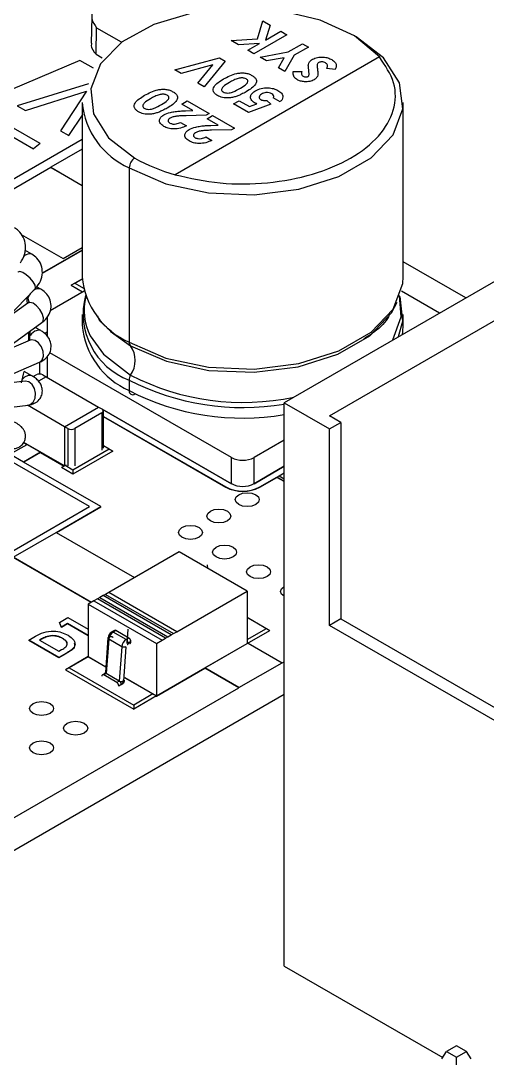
# Model space of a CAD drawing. Header units: millimetres. Extents: x 53 to 380, y 29 to 265.
# Drawn here: x 300.52 to 307.78, y 119.77 to 135.93 of the extents above; entities that cross this region are included whole.
import ezdxf

# ---------------------------------------------------------------- set-up
doc = ezdxf.new("R2010")
doc.units = ezdxf.units.MM

msp = doc.modelspace()

# ---------------------------------------------------------------- linework, layer by layer
at = {"color": 7, "linetype": 'Continuous', "lineweight": 25}
for p, q in [((325.3021, 141.9183), (304.619, 129.9782)), ((305.3261, 129.7741), (325.8324, 141.6122)), ((301.6231, 135.988), (301.6125, 135.5795)), ((301.6904, 135.4069), (301.6974, 135.819)), ((301.6974, 135.819), (302.0793, 135.5986)), ((304.2038, 135.6456), (304.2892, 135.9264)), ((304.2892, 135.9264), (304.4, 135.8624)), ((304.4, 135.8624), (304.3281, 135.6263)), ((303.7943, 135.6201), (304.2038, 135.6456)), ((303.9105, 135.5531), (303.7943, 135.6201)), ((304.6606, 135.712), (304.1479, 135.416)), ((304.3281, 135.6263), (304.5686, 135.7651)), ((304.5686, 135.7651), (304.6606, 135.712)), ((304.2363, 135.5733), (303.9105, 135.5531)), ((304.0559, 135.4692), (304.2363, 135.5733)), ((304.1479, 135.416), (304.0559, 135.4692)), ((304.6817, 135.4434), (304.9038, 135.5716)), ((304.9958, 135.5185), (304.7737, 135.3903)), ((304.9038, 135.5716), (304.9958, 135.5185)), ((301.4393, 135.3096), (298.7191, 134.1557)), ((301.6494, 135.1883), (301.4393, 135.3096)), ((301.6904, 135.4069), (301.7838, 135.353)), ((302.9156, 135.1637), (303.6141, 135.3524)), ((306.1024, 135.3673), (302.9204, 133.5304)), ((303.7027, 135.3012), (303.3757, 134.8981)), ((303.6141, 135.3524), (303.7027, 135.3012)), ((304.2432, 135.361), (304.6817, 135.4434)), ((304.3456, 135.3019), (304.2432, 135.361)), ((304.6169, 135.3529), (304.3456, 135.3019)), ((304.5286, 135.1963), (304.6169, 135.3529)), ((304.7737, 135.3903), (304.631, 135.1372)), ((303.0136, 135.1072), (302.9156, 135.1637)), ((303.5098, 135.2411), (303.0136, 135.1072)), ((303.2774, 134.9549), (303.5098, 135.2411)), ((304.631, 135.1372), (304.5286, 135.1963)), ((304.7619, 135.1407), (304.8937, 135.1373)), ((305.4124, 135.1671), (305.2829, 135.1858)), ((301.5726, 134.9484), (300.4598, 134.6058)), ((300.5918, 134.5296), (301.5398, 134.8325)), ((301.5398, 134.8325), (301.1366, 134.2151)), ((303.3757, 134.8981), (303.2774, 134.9549)), ((301.4738, 134.6569), (301.4738, 131.9404)), ((303.024, 134.6306), (303.1095, 134.68)), ((303.1095, 134.68), (303.4512, 134.4827)), ((303.8324, 134.6344), (303.9179, 134.6838)), ((303.9179, 134.6838), (304.0784, 134.5911)), ((304.3509, 134.684), (304.4106, 134.6291)), ((304.5554, 134.6648), (304.4503, 134.7255)), ((306.4738, 131.9404), (306.4738, 134.6569)), ((300.4598, 134.6058), (300.5918, 134.5296)), ((303.1966, 134.531), (303.024, 134.6306)), ((303.0817, 134.5265), (303.1966, 134.531)), ((303.4512, 134.4827), (303.4046, 134.4557)), ((304.0659, 134.4997), (303.8324, 134.6344)), ((304.4106, 134.6291), (304.0659, 134.4997)), ((304.0784, 134.5911), (304.1954, 134.6355)), ((301.2685, 134.1389), (301.491, 134.4729)), ((303.0043, 134.3461), (303.0963, 134.2929)), ((303.4046, 134.4557), (303.0913, 134.4501)), ((303.4184, 134.403), (303.5038, 134.4523)), ((303.5909, 134.3034), (303.4184, 134.403)), ((303.5038, 134.4523), (303.8456, 134.255)), ((300.8208, 134.0151), (300.3694, 134.2757)), ((301.1366, 134.2151), (301.2685, 134.1389)), ((303.4761, 134.2989), (303.5909, 134.3034)), ((303.799, 134.2281), (303.4856, 134.2225)), ((303.8456, 134.255), (303.799, 134.2281)), ((301.4738, 134.0801), (299.7783, 133.1013)), ((300.3946, 134.1212), (300.7154, 133.936)), ((303.3987, 134.1184), (303.4907, 134.0653)), ((301.4738, 133.9272), (300.9863, 133.6458)), ((300.9863, 133.6419), (299.9141, 133.0229)), ((300.9863, 133.6458), (301.4738, 133.3643)), ((300.9863, 133.6419), (300.9863, 133.6458)), ((300.9863, 133.6419), (301.4738, 133.3604)), ((302.206, 133.6364), (302.206, 130.9198)), ((300.5234, 132.6009), (301.1766, 132.2238)), ((301.1766, 132.2238), (301.4738, 132.3953)), ((300.6911, 132.2912), (300.5828, 132.3537)), ((301.4738, 132.3504), (300.8519, 131.9914)), ((301.4738, 132.3545), (300.8529, 131.9961)), ((307.4462, 131.6103), (306.4738, 132.1717)), ((301.3045, 131.809), (301.4745, 131.9072)), ((301.3594, 131.8397), (301.4745, 131.9061)), ((300.0202, 131.0055), (300.7434, 131.7536)), ((300.83, 131.7468), (300.7644, 131.7847)), ((301.3594, 131.8397), (301.3045, 131.809)), ((301.3045, 131.809), (301.4812, 131.707)), ((301.3594, 131.8397), (301.4928, 131.7626)), ((300.642, 131.5596), (300.626, 131.6322)), ((300.9778, 131.4164), (301.5032, 131.7197)), ((306.4444, 131.7197), (307.04, 131.3759)), ((300.6276, 131.5304), (300.2953, 131.2901)), ((300.9332, 131.0118), (300.9332, 131.3179)), ((301.4738, 131.3515), (301.4738, 131.1866)), ((306.4738, 131.1866), (306.4738, 131.3515)), ((300.0757, 130.6685), (300.8474, 131.2265)), ((300.6611, 130.955), (300.6646, 131.0944)), ((300.83, 131.1021), (300.744, 131.1518)), ((301.9101, 131.0904), (302.2262, 130.8666)), ((300.6632, 130.9519), (300.1785, 130.7428)), ((300.6626, 130.9516), (300.6632, 130.9519)), ((300.9332, 131.0845), (300.887, 131.0578)), ((300.0401, 130.2747), (300.8118, 130.6076)), ((300.8082, 130.6061), (300.8082, 130.4237)), ((300.9332, 130.3702), (300.9332, 130.7036)), ((303.797, 129.1252), (300.9698, 130.7573)), ((300.6911, 130.3975), (300.5721, 130.4662)), ((300.5862, 130.3116), (299.863, 130.2248)), ((300.7105, 130.3845), (300.7565, 130.411)), ((300.9156, 130.3804), (300.7965, 130.3117)), ((300.8625, 130.411), (300.9156, 130.3804)), ((300.9156, 130.3804), (301.7287, 129.911)), ((302.206, 130.331), (302.206, 130.1661)), ((304.619, 121.2004), (304.619, 129.9782)), ((304.619, 129.9782), (305.3261, 129.57)), ((299.9077, 129.8525), (300.6309, 129.9393)), ((301.1984, 129.6048), (300.6211, 129.9381)), ((301.1984, 129.6048), (301.7287, 129.911)), ((301.7818, 129.8192), (301.3575, 129.5742)), ((301.7287, 129.911), (301.7818, 129.8804)), ((303.797, 128.7169), (301.7847, 129.8786)), ((301.8037, 129.268), (301.8037, 129.8498)), ((301.8037, 129.7656), (303.7086, 128.6659)), ((301.8037, 129.7615), (303.7086, 128.6618)), ((305.5029, 129.6721), (305.3261, 129.7741)), ((305.3261, 129.57), (305.5029, 129.6721)), ((305.5029, 129.6721), (305.5029, 126.6101)), ((301.2514, 129.5742), (301.1984, 129.6048)), ((301.1984, 129.6048), (301.1984, 128.9924)), ((305.3261, 126.508), (305.3261, 129.57)), ((300.3499, 129.1761), (300.615, 129.3292)), ((300.563, 129.3551), (300.6115, 129.3272)), ((300.5646, 129.3583), (300.615, 129.3292)), ((301.1984, 128.9924), (300.5646, 129.3583)), ((300.615, 129.3292), (300.8272, 129.2067)), ((304.619, 129.3956), (304.1506, 129.1252)), ((300.562, 129.0537), (300.3499, 129.1761)), ((300.8272, 129.2067), (300.562, 129.0537)), ((300.8272, 129.2027), (300.5655, 129.0516)), ((300.8272, 129.2027), (300.8272, 129.2067)), ((300.8272, 129.2067), (301.1984, 128.9924)), ((300.8272, 129.2027), (301.1949, 128.9904)), ((301.8948, 129.2527), (301.331, 128.9272)), ((301.9497, 129.2221), (301.331, 128.8649)), ((301.9497, 129.2221), (301.8037, 129.3063)), ((301.8948, 129.2527), (301.8037, 129.3052)), ((301.8948, 129.2527), (301.9497, 129.2221)), ((301.7641, 128.3597), (300.562, 129.0537)), ((301.2091, 128.9975), (301.1542, 128.9669)), ((301.1984, 128.9924), (301.1542, 128.9669)), ((301.2259, 129.0072), (301.2091, 128.9975)), ((301.331, 128.9272), (301.2091, 128.9975)), ((303.797, 128.7169), (303.797, 129.1252)), ((304.1506, 128.7169), (304.1506, 129.1252)), ((304.619, 128.9873), (304.1506, 128.7169)), ((301.331, 128.8649), (301.1542, 128.9669)), ((301.331, 128.9272), (301.331, 128.8649)), ((304.5041, 128.819), (304.5395, 128.8394)), ((304.5395, 128.8394), (304.619, 128.8853)), ((304.5395, 128.8394), (304.619, 128.7934)), ((304.543, 128.8373), (304.619, 128.8812)), ((303.7086, 128.6618), (303.7086, 128.6659)), ((304.239, 128.6659), (304.5041, 128.819)), ((304.239, 128.6618), (304.5041, 128.8149)), ((304.239, 128.6618), (304.239, 128.6659)), ((304.619, 128.7526), (304.5041, 128.819)), ((304.5041, 128.8149), (304.5041, 128.819)), ((304.619, 128.7485), (304.5041, 128.8149)), ((301.0692, 127.9585), (301.7641, 128.3597)), ((301.0727, 127.9565), (301.7641, 128.3556)), ((301.7641, 128.3556), (301.7641, 128.3597)), ((300.3974, 127.5708), (301.0692, 127.9585)), ((301.0692, 127.9585), (302.2888, 127.2545)), ((301.617, 126.8667), (300.3974, 127.5708)), ((301.6135, 126.8646), (300.3974, 127.5667)), ((302.9838, 127.6557), (301.8881, 127.0232)), ((304.0445, 127.0434), (302.9838, 127.6557)), ((303.4209, 127.4542), (303.4251, 127.401)), ((301.658, 126.8903), (301.5696, 126.8393)), ((301.711, 126.9213), (301.658, 126.8907)), ((301.658, 126.8907), (301.658, 126.8903)), ((301.658, 126.8907), (302.7187, 126.2784)), ((301.658, 126.8903), (302.7187, 126.278)), ((302.7717, 126.309), (301.711, 126.9213)), ((301.7464, 126.9413), (301.7114, 126.9211)), ((301.7994, 126.9723), (301.7464, 126.9417)), ((301.7464, 126.9417), (301.7464, 126.9413)), ((301.7464, 126.9417), (302.8071, 126.3294)), ((301.7464, 126.9413), (302.8071, 126.329)), ((302.8601, 126.36), (301.7994, 126.9723)), ((301.8348, 126.9924), (301.7998, 126.9721)), ((301.8878, 127.0234), (301.8348, 126.9927)), ((301.8348, 126.9927), (301.8348, 126.9924)), ((301.8348, 126.9927), (302.8955, 126.3804)), ((301.8348, 126.9924), (302.8955, 126.3801)), ((302.9485, 126.411), (301.8878, 127.0234)), ((302.9485, 126.4107), (304.0445, 127.0434)), ((304.0445, 127.0434), (304.0445, 126.2269)), ((301.5696, 126.8393), (301.5696, 126.0228)), ((301.5696, 126.8393), (302.6303, 126.227)), ((301.1229, 126.5557), (301.2527, 126.6306)), ((301.2527, 126.6306), (301.5696, 126.4476)), ((304.0445, 126.6351), (304.3981, 126.431)), ((304.0445, 126.634), (304.3431, 126.4616)), ((305.5029, 126.6101), (305.3261, 126.508)), ((305.5029, 126.6101), (308.6849, 124.7731)), ((301.1507, 126.4817), (301.1229, 126.5557)), ((301.1229, 126.5557), (301.1229, 126.5516)), ((301.1507, 126.4776), (301.1229, 126.5516)), ((301.2467, 126.5371), (301.1507, 126.4817)), ((301.2467, 126.533), (301.1507, 126.4776)), ((301.1507, 126.4817), (301.1507, 126.4776)), ((301.5696, 126.3507), (301.2467, 126.5371)), ((301.2467, 126.5371), (301.2467, 126.533)), ((301.5696, 126.3466), (301.2467, 126.533)), ((301.9767, 126.4302), (301.9362, 126.4068)), ((301.9992, 126.428), (301.9587, 126.4046)), ((302.1602, 126.2883), (301.9587, 126.4046)), ((302.2007, 126.3117), (301.9992, 126.428)), ((302.1765, 126.2294), (302.1923, 126.4479)), ((302.8955, 126.3804), (302.9485, 126.411)), ((302.9485, 126.411), (302.9485, 126.4107)), ((304.0445, 126.2892), (304.3431, 126.4616)), ((304.0445, 126.2269), (304.3981, 126.431)), ((304.3431, 126.4616), (304.3981, 126.431)), ((308.5081, 124.6711), (305.3261, 126.508)), ((300.6429, 126.2785), (300.7486, 126.3396)), ((301.1106, 126.0085), (300.6429, 126.2785)), ((300.6429, 126.2785), (300.6429, 126.2744)), ((301.1106, 126.0044), (300.6429, 126.2744)), ((300.8428, 126.297), (300.8108, 126.2785)), ((300.8108, 126.2785), (301.1106, 126.1054)), ((300.8428, 126.2929), (300.8143, 126.2765)), ((300.8428, 126.297), (300.8428, 126.2929)), ((301.008, 126.3491), (301.008, 126.345)), ((301.1696, 126.3068), (301.1696, 126.3027)), ((301.8755, 126.3131), (301.8367, 125.7766)), ((301.8886, 126.2936), (301.8498, 125.7583)), ((302.0902, 126.1773), (301.8886, 126.2936)), ((302.2007, 126.3117), (302.1602, 126.2883)), ((302.2325, 126.2566), (302.1931, 126.2338)), ((302.2325, 126.2484), (302.1931, 126.2256)), ((302.2325, 126.2484), (302.2325, 126.2566)), ((302.6303, 126.227), (302.7187, 126.278)), ((302.7187, 126.2784), (302.7717, 126.309)), ((302.7187, 126.2784), (302.7187, 126.278)), ((302.7717, 126.3086), (302.8071, 126.329)), ((302.7717, 126.309), (302.7717, 126.3086)), ((302.8071, 126.3294), (302.8601, 126.36)), ((302.8071, 126.3294), (302.8071, 126.329)), ((302.8601, 126.3597), (302.8955, 126.3801)), ((302.8601, 126.36), (302.8601, 126.3597)), ((302.8955, 126.3804), (302.8955, 126.3801)), ((301.1106, 126.1054), (301.1544, 126.1308)), ((302.0902, 126.1773), (302.0514, 125.6419)), ((302.1536, 126.1735), (302.1149, 125.6387)), ((302.6303, 126.227), (302.6303, 125.4104)), ((302.6303, 125.4104), (304.0445, 126.2269)), ((303.3849, 125.8461), (304.0445, 126.2269)), ((304.0567, 126.2339), (304.587, 125.9277)), ((301.2179, 126.0705), (301.1106, 126.0085)), ((301.2179, 126.0664), (301.1106, 126.0044)), ((301.1106, 126.0085), (301.1106, 126.0044)), ((301.5696, 126.0228), (301.2161, 125.8187)), ((301.2179, 126.0705), (301.2179, 126.0664)), ((301.5696, 126.0217), (301.271, 125.8493)), ((301.5696, 126.0228), (301.8431, 125.8649)), ((301.5696, 126.0217), (301.5696, 126.0228)), ((301.5696, 126.0217), (301.843, 125.8639)), ((303.9153, 125.5399), (304.587, 125.9277)), ((304.587, 125.9237), (304.619, 125.9421)), ((304.587, 125.9237), (304.587, 125.9277)), ((301.271, 125.8493), (301.2161, 125.8187)), ((301.2161, 125.8187), (302.2767, 125.2063)), ((301.271, 125.8493), (302.2767, 125.2687)), ((301.8273, 125.7605), (301.789, 125.7384)), ((301.8498, 125.7583), (301.8115, 125.7361)), ((302.0514, 125.6419), (301.8498, 125.7583)), ((302.6303, 125.4104), (303.3849, 125.8461)), ((302.6303, 125.4064), (303.3849, 125.842)), ((303.3849, 125.842), (303.3849, 125.8461)), ((303.9153, 125.5399), (303.3849, 125.8461)), ((303.9153, 125.5359), (303.3849, 125.842)), ((301.7797, 125.7178), (301.7797, 125.7154)), ((302.0131, 125.6198), (301.8115, 125.7361)), ((302.0514, 125.6419), (302.0131, 125.6198)), ((302.1376, 125.6938), (302.5754, 125.4411)), ((302.1377, 125.6948), (302.6303, 125.4104)), ((292.501, 118.4403), (304.619, 125.4359)), ((296.1603, 121.059), (303.9153, 125.5359)), ((302.0832, 125.5868), (302.0449, 125.5647)), ((302.0449, 125.5623), (302.0449, 125.5647)), ((302.5754, 125.4411), (302.2767, 125.2687)), ((302.5754, 125.4411), (302.6303, 125.4104)), ((303.9153, 125.5359), (303.9153, 125.5399)), ((302.6303, 125.4104), (302.2767, 125.2063)), ((302.2767, 125.2687), (302.2767, 125.2063)), ((302.6268, 125.4084), (302.6303, 125.4064)), ((302.6303, 125.4064), (302.6303, 125.4104)), ((304.619, 121.2004), (307.0875, 119.7754)), ((307.3025, 119.9595), (307.1469, 119.8697)), ((307.4581, 119.8697), (307.3025, 119.9595)), ((307.0762, 119.7575), (307.1469, 119.8697)), ((307.1469, 119.8697), (307.3025, 119.7798)), ((307.3025, 119.7798), (307.4581, 119.8697)), ((307.3025, 119.6269), (307.3025, 119.7798)), ((307.5288, 119.7575), (307.4581, 119.8697))]:
    msp.add_line(p, q, dxfattribs=at)
at = {"color": 8, "linetype": 'Continuous', "lineweight": 25}
for p, q in [((301.7818, 129.8192), (301.7818, 129.2374)), ((301.7847, 129.8786), (303.797, 128.7169)), ((301.2514, 129.5742), (301.2514, 128.9924)), ((301.3575, 129.5742), (301.3575, 128.9924)), ((301.5873, 128.3597), (300.1016, 129.2174)), ((304.1506, 128.7169), (304.619, 128.9873)), ((299.5544, 127.1861), (301.5873, 128.3597))]:
    msp.add_line(p, q, dxfattribs=at)
at = {"color": 7, "linetype": 'Continuous', "lineweight": 25, "flags": 128}
for points in [[(306.1024, 135.3671), (305.714, 135.692), (305.1813, 135.9396), (304.5485, 136.0893), (303.868, 136.1287), (303.1963, 136.0545), (302.5891, 135.8729), (302.0967, 135.5989), (301.7599, 135.2553), (301.6067, 134.8706), (301.6497, 134.4765), (301.8855, 134.106), (302.2944, 133.7895)], [(302.206, 133.6364), (302.7757, 133.3902), (303.4424, 133.2467), (304.1521, 133.2174), (304.8475, 133.3047), (305.472, 133.5016), (305.9751, 133.792), (306.3162, 134.1526), (306.4674, 134.554), (306.4167, 134.9637), (306.168, 135.3486), (305.7416, 135.6774)], [(302.206, 130.9198), (302.7757, 130.6737), (303.4424, 130.5301), (304.1521, 130.5008), (304.8475, 130.5881), (305.472, 130.785), (305.9751, 131.0755), (306.3162, 131.436), (306.4674, 131.8374), (306.4738, 131.9404)], [(306.4017, 131.0073), (306.4674, 131.2485), (306.4263, 131.6316)], [(302.2262, 130.8666), (302.7893, 130.6232), (303.4484, 130.4813), (304.1501, 130.4523), (304.8375, 130.5386), (305.4549, 130.7333), (305.9523, 131.0204), (306.2894, 131.3768), (306.3775, 131.5437)], [(306.4612, 131.0417), (306.4674, 131.0837), (306.4738, 131.1866)], [(303.9119, 128.3914), (303.8713, 128.4265), (303.857, 128.4679), (303.8713, 128.5093), (303.9119, 128.5444), (303.9727, 128.5679), (304.0445, 128.5761), (304.1163, 128.5679), (304.1771, 128.5444)], [(304.1771, 128.5444), (304.2177, 128.5093), (304.232, 128.4679), (304.2177, 128.4265), (304.1771, 128.3914), (304.1163, 128.3679), (304.0445, 128.3597), (303.9727, 128.3679), (303.9119, 128.3914)], [(303.47, 128.1362), (303.4293, 128.1713), (303.4151, 128.2128), (303.4293, 128.2542), (303.47, 128.2893), (303.5308, 128.3128), (303.6026, 128.321), (303.6743, 128.3128), (303.7351, 128.2893)], [(303.7351, 128.2893), (303.7758, 128.2542), (303.7901, 128.2128), (303.7758, 128.1713), (303.7351, 128.1362), (303.6743, 128.1128), (303.6026, 128.1045), (303.5308, 128.1128), (303.47, 128.1362)], [(303.028, 127.8811), (302.9874, 127.9162), (302.9731, 127.9576), (302.9874, 127.9991), (303.028, 128.0342), (303.0889, 128.0576), (303.1606, 128.0659), (303.2324, 128.0576), (303.2932, 128.0342)], [(303.2932, 128.0342), (303.3338, 127.9991), (303.3481, 127.9576), (303.3338, 127.9162), (303.2932, 127.8811), (303.2324, 127.8576), (303.1606, 127.8494), (303.0889, 127.8576), (303.028, 127.8811)], [(303.5584, 127.575), (303.5177, 127.6101), (303.5034, 127.6515), (303.5177, 127.6929), (303.5584, 127.728), (303.6192, 127.7515), (303.6909, 127.7597), (303.7627, 127.7515), (303.8235, 127.728)], [(303.8235, 127.728), (303.8642, 127.6929), (303.8784, 127.6515), (303.8642, 127.6101), (303.8235, 127.575), (303.7627, 127.5515), (303.6909, 127.5432), (303.6192, 127.5515), (303.5584, 127.575)], [(304.0887, 127.2688), (304.048, 127.3039), (304.0338, 127.3453), (304.048, 127.3868), (304.0887, 127.4219), (304.1495, 127.4453), (304.2213, 127.4536), (304.293, 127.4453), (304.3539, 127.4219)], [(304.3539, 127.4219), (304.3945, 127.3868), (304.4088, 127.3453), (304.3945, 127.3039), (304.3539, 127.2688), (304.293, 127.2453), (304.2213, 127.2371), (304.1495, 127.2453), (304.0887, 127.2688)], [(304.619, 126.9626), (304.5784, 126.9978), (304.5641, 127.0392), (304.5784, 127.0806), (304.619, 127.1157)], [(302.1731, 126.2105), (302.1821, 126.2122), (302.1885, 126.2185), (302.1918, 126.2285), (302.1913, 126.2412), (302.1874, 126.255), (302.1802, 126.2685), (302.1708, 126.28), (302.1602, 126.2883)], [(300.7096, 125.1374), (300.669, 125.1726), (300.6547, 125.214), (300.669, 125.2554), (300.7096, 125.2905), (300.7705, 125.314), (300.8422, 125.3222), (300.914, 125.314), (300.9748, 125.2905)], [(300.9748, 125.2905), (301.0154, 125.2554), (301.0297, 125.214), (301.0154, 125.1726), (300.9748, 125.1374), (300.914, 125.114), (300.8422, 125.1057), (300.7705, 125.114), (300.7096, 125.1374)], [(301.24, 124.8313), (301.1993, 124.8664), (301.185, 124.9078), (301.1993, 124.9493), (301.24, 124.9844), (301.3008, 125.0078), (301.3725, 125.0161), (301.4443, 125.0078), (301.5051, 124.9844)], [(301.5051, 124.9844), (301.5458, 124.9493), (301.56, 124.9078), (301.5458, 124.8664), (301.5051, 124.8313), (301.4443, 124.8078), (301.3725, 124.7996), (301.3008, 124.8078), (301.24, 124.8313)], [(300.7096, 124.5251), (300.669, 124.5603), (300.6547, 124.6017), (300.669, 124.6431), (300.7096, 124.6782), (300.7705, 124.7017), (300.8422, 124.7099), (300.914, 124.7017), (300.9748, 124.6782)], [(300.9748, 124.6782), (301.0154, 124.6431), (301.0297, 124.6017), (301.0154, 124.5603), (300.9748, 124.5251), (300.914, 124.5017), (300.8422, 124.4934), (300.7705, 124.5017), (300.7096, 124.5251)]]:
    msp.add_lwpolyline(points, dxfattribs=at)
at = {"color": 8, "linetype": 'Continuous', "lineweight": 25, "flags": 128}
for points in [[(300.6913, 132.2911), (300.6901, 132.2918), (300.6435, 132.2989), (300.5889, 132.2767), (300.5587, 132.2529)], [(300.7434, 131.7536), (300.7496, 131.7677), (300.7412, 131.8074), (300.7101, 131.8601), (300.6617, 131.9169), (300.6042, 131.968), (300.5474, 132.0048), (300.5012, 132.0209), (300.4732, 132.0136), (300.4732, 132.0136)], [(300.6046, 131.6101), (300.6121, 131.5707), (300.62, 131.524)], [(300.6653, 131.6728), (300.6558, 131.6598), (300.6199, 131.5907)], [(306.3132, 130.9563), (306.439, 131.3146), (306.4131, 131.6459)], [(300.8474, 131.2265), (300.8655, 131.2509), (300.8701, 131.3019), (300.852, 131.366), (300.8144, 131.4322), (300.7637, 131.4893), (300.7084, 131.5274), (300.6582, 131.54), (300.6276, 131.5304)], [(300.83, 131.1021), (300.7925, 131.1108), (300.7388, 131.0943), (300.6846, 131.0509), (300.6628, 131.0247)], [(300.8118, 130.6076), (300.8144, 130.6088), (300.852, 130.6445), (300.8701, 130.7032), (300.8655, 130.7751), (300.839, 130.8478), (300.7952, 130.9088), (300.7415, 130.9478), (300.6871, 130.9581), (300.6632, 130.9519)], [(301.5991, 131.0211), (301.8046, 130.7326), (302.2262, 130.4076)], [(300.6912, 130.3974), (300.6818, 130.4019), (300.6328, 130.4031), (300.5777, 130.3751), (300.5445, 130.3449)], [(300.6309, 129.9393), (300.6617, 129.9478), (300.7101, 129.9865), (300.7412, 130.0489), (300.7496, 130.1244), (300.7339, 130.2001), (300.6968, 130.2631), (300.6446, 130.3025), (300.5863, 130.3116), (300.5862, 130.3116)]]:
    msp.add_lwpolyline(points, dxfattribs=at)
at = {"color": 7, "linetype": 'Continuous', "lineweight": 25}
for centre, radius, start, end in [((302.7046, 134.7671), 1.2357, 185.11544, 246.20461), ((312.0948, 118.8958), 18.8599, 126.71091, 127.11124), ((302.3979, 133.6277), 0.1921, 122.60601, 177.39399), ((303.6658, 136.2145), 2.7859, 240.51138, 254.48254), ((302.7046, 132.0505), 1.2357, 185.11544, 246.20461), ((302.5908, 131.363), 1.1014, 165.11447, 249.55193), ((302.3644, 131.416), 0.8612, 165.3899, 207.29401), ((302.7046, 131.2968), 1.2357, 185.11544, 246.20461), ((302.2731, 130.9148), 0.0673, 175.7123, 225.78761), ((301.9046, 130.6371), 0.3951, 324.48387, 35.51613), ((296.658, 131.2943), 4.0007, 345.44511, 348.05433), ((300.8095, 130.3087), 0.1153, 62.60917, 117.39001), ((302.3804, 130.326), 0.1745, 152.12061, 178.34794), ((303.9735, 133.765), 3.8621, 242.76555, 279.6224), ((302.2599, 130.1574), 0.0546, 170.78686, 309.20313), ((303.9735, 133.6001), 3.8621, 242.76555, 279.6224), ((301.7701, 129.8498), 0.0327, 290.7823, 69.2177), ((301.3045, 129.6766), 0.1153, 242.61004, 297.38996), ((303.9738, 129.4663), 0.3842, 242.60911, 297.39089), ((303.9738, 129.1776), 0.5764, 242.60968, 297.39032), ((303.9738, 129.0581), 0.3842, 242.60911, 297.39089), ((303.9738, 129.1736), 0.5764, 242.60968, 297.39032), ((302.0434, 126.2736), 0.156, 122.87132, 172.61098), ((301.986, 126.4096), 0.0226, 54.38131, 114.31439), ((302.2449, 126.1572), 0.156, 122.87132, 172.61098), ((302.1635, 126.2534), 0.0692, 2.60571, 57.39566), ((302.2131, 126.2451), 0.0197, 278.60614, 9.47349), ((301.7991, 125.7209), 0.0197, 50.79672, 189.21403), ((301.9758, 125.5615), 0.0692, 2.60539, 57.39598), ((302.0866, 125.7082), 0.0751, 241.99473, 292.11825), ((302.0141, 125.5837), 0.0692, 2.60539, 57.39598), ((302.0453, 125.6456), 0.0699, 302.80155, 354.31516), ((302.1155, 125.6607), 0.0198, 288.82871, 349.50837)]:
    msp.add_arc(centre, radius, start, end, dxfattribs=at)
at = {"color": 8, "linetype": 'Continuous', "lineweight": 25}
for centre, radius, start, end in [((300.7893, 131.6502), 0.1049, 67.16352, 137.92473), ((297.652, 131.155), 2.9958, 355.83124, 358.59484), ((303.9794, 133.8186), 3.8353, 242.79769, 281.90898), ((301.9456, 126.3874), 0.0216, 52.74758, 115.97058), ((301.8367, 125.7399), 0.0226, 54.38131, 114.31439), ((301.8571, 125.7774), 0.0205, 182.21791, 249.15411), ((302.0353, 125.6511), 0.0871, 320.31003, 353.98625), ((301.9842, 125.6874), 0.1381, 339.34713, 355.05986)]:
    msp.add_arc(centre, radius, start, end, dxfattribs=at)
at = {"color": 7, "linetype": 'Continuous', "lineweight": 25}
for points, knots in [([(301.9813, 136.3089), (301.9087, 136.2842), (301.7638, 136.235), (301.64, 136.1063), (301.6037, 135.9582), (301.6663, 135.8653), (301.6974, 135.819)], [0, 0, 0, 0, 0.2523993, 0.5042091, 0.7535658, 1, 1, 1, 1]), ([(301.6215, 135.5781), (301.6189, 135.5672), (301.6051, 135.5091), (301.6522, 135.4526), (301.6904, 135.4069)], [0, 0, 0, 0, 0.1886905, 1, 1, 1, 1]), ([(302.9204, 133.5302), (303.1512, 133.4786), (303.6126, 133.3755), (304.3666, 133.3855), (305.0756, 133.519), (305.6804, 133.7738), (306.1218, 134.1229), (306.353, 134.5322), (306.3702, 134.9675), (306.1917, 135.2339), (306.1024, 135.3671)], [0, 0, 0, 0, 0.1249999, 0.2500001, 0.3750001, 0.5000002, 0.6249999, 0.7500002, 0.8749999, 1, 1, 1, 1]), ([(304.9956, 135.2295), (304.9967, 135.2418), (304.9987, 135.262), (305.0128, 135.2891), (305.0323, 135.3104), (305.0509, 135.3221), (305.0602, 135.328)], [0, 0, 0, 0, 0.34002282, 0.56001194, 0.77996985, 1, 1, 1, 1]), ([(305.0602, 135.328), (305.0849, 135.3395), (305.1345, 135.3625), (305.226, 135.3664), (305.304, 135.3517), (305.3413, 135.3328), (305.36, 135.3234)], [0, 0, 0, 0, 0.2796217, 0.5589566, 0.7792199, 1, 1, 1, 1]), ([(305.36, 135.3234), (305.3779, 135.3113), (305.4135, 135.2873), (305.4406, 135.2311), (305.4231, 135.1914), (305.4124, 135.1671)], [0, 0, 0, 0, 0.280457, 0.5603958, 1, 1, 1, 1]), ([(304.8218, 135.0118), (304.8047, 135.0242), (304.7764, 135.0445), (304.7611, 135.0799), (304.7583, 135.1103), (304.7607, 135.1305), (304.7619, 135.1407)], [0, 0, 0, 0, 0.33897462, 0.55908078, 0.77947639, 1, 1, 1, 1]), ([(304.8937, 135.1373), (304.8914, 135.1286), (304.8877, 135.1144), (304.8895, 135.0945), (304.8966, 135.0777), (304.9088, 135.0688), (304.9148, 135.0644)], [0, 0, 0, 0, 0.3403554, 0.5606195, 0.7805212, 1, 1, 1, 1]), ([(305.0024, 135.1573), (305.0014, 135.1654), (304.9997, 135.1789), (304.9976, 135.1977), (304.9959, 135.2136), (304.9957, 135.2242), (304.9956, 135.2295)], [0, 0, 0, 0, 0.340015, 0.5600044, 0.7800168, 1, 1, 1, 1]), ([(305.0059, 135.0789), (305.0065, 135.0878), (305.0075, 135.1024), (305.006, 135.1228), (305.0044, 135.14), (305.0031, 135.1515), (305.0024, 135.1573)], [0, 0, 0, 0, 0.3398065, 0.5598788, 0.7799402, 1, 1, 1, 1]), ([(305.1371, 135.1877), (305.1398, 135.1665), (305.1443, 135.1318), (305.1435, 135.0834), (305.13, 135.0421), (305.1009, 135.0202), (305.0863, 135.0092)], [0, 0, 0, 0, 0.3406827, 0.5610703, 0.7808105, 1, 1, 1, 1]), ([(305.1575, 135.278), (305.1518, 135.2737), (305.1404, 135.2653), (305.1335, 135.2479), (305.1329, 135.2289), (305.1342, 135.2082), (305.1361, 135.1945), (305.1371, 135.1877)], [0, 0, 0, 0, 0.1694865, 0.339298, 0.5594026, 0.7797009, 1, 1, 1, 1]), ([(305.2646, 135.2722), (305.2561, 135.2764), (305.2389, 135.2848), (305.208, 135.2886), (305.1786, 135.2873), (305.1645, 135.2811), (305.1575, 135.278)], [0, 0, 0, 0, 0.280347, 0.5601949, 0.7804199, 1, 1, 1, 1]), ([(305.2829, 135.1858), (305.2872, 135.1959), (305.2944, 135.2125), (305.2944, 135.2363), (305.2866, 135.2564), (305.272, 135.2669), (305.2646, 135.2722)], [0, 0, 0, 0, 0.34036871, 0.56057879, 0.78046367, 1, 1, 1, 1]), ([(303.5809, 134.7644), (303.5667, 134.7738), (303.5381, 134.7924), (303.514, 134.8276), (303.5096, 134.8652), (303.54, 134.9382), (303.615, 134.9845), (303.6749, 135.0216)], [0, 0, 0, 0, 0.1254133, 0.2506429, 0.3758449, 0.501285, 1, 1, 1, 1]), ([(303.7669, 134.9684), (303.7308, 134.9474), (303.6768, 134.9159), (303.6429, 134.8669), (303.6468, 134.8365), (303.6628, 134.8247), (303.6707, 134.8189)], [0, 0, 0, 0, 0.5014499, 0.7503757, 0.8752948, 1, 1, 1, 1]), ([(303.6749, 135.0216), (303.7388, 135.0559), (303.8188, 135.0988), (303.9438, 135.1174), (304.0088, 135.1163), (304.0694, 135.1019), (304.1012, 135.0854), (304.1172, 135.0771)], [0, 0, 0, 0, 0.4988078, 0.6242564, 0.7494286, 0.8745741, 1, 1, 1, 1]), ([(303.9342, 135.0358), (303.9125, 135.0308), (303.8766, 135.0226), (303.834, 135.0036), (303.7993, 134.9868), (303.7777, 134.9746), (303.7669, 134.9684)], [0, 0, 0, 0, 0.3391671, 0.5594035, 0.7796805, 1, 1, 1, 1]), ([(304.0256, 135.0237), (304.0169, 135.0279), (304.0025, 135.0347), (303.9772, 135.0382), (303.9554, 135.0385), (303.9413, 135.0367), (303.9342, 135.0358)], [0, 0, 0, 0, 0.3389622, 0.5591609, 0.7794856, 1, 1, 1, 1]), ([(303.9371, 134.877), (303.9724, 134.8976), (304.0253, 134.9285), (304.0559, 134.9772), (304.0492, 135.0067), (304.0335, 135.0181), (304.0256, 135.0237)], [0, 0, 0, 0, 0.5014112, 0.75015, 0.8750824, 1, 1, 1, 1]), ([(304.1172, 135.0771), (304.1314, 135.0679), (304.1597, 135.0497), (304.1853, 135.0152), (304.1897, 134.9781), (304.1617, 134.9058), (304.0874, 134.8599), (304.0281, 134.8232)], [0, 0, 0, 0, 0.1254738, 0.2507354, 0.3759948, 0.5014441, 1, 1, 1, 1]), ([(305.0863, 135.0092), (305.0644, 134.9994), (305.0204, 134.9796), (304.9409, 134.9766), (304.8714, 134.9873), (304.8384, 135.0036), (304.8218, 135.0118)], [0, 0, 0, 0, 0.2793825, 0.559144, 0.7794487, 1, 1, 1, 1]), ([(304.9148, 135.0644), (304.9208, 135.0614), (304.9327, 135.0554), (304.9544, 135.0525), (304.975, 135.0533), (304.985, 135.0576), (304.9899, 135.0598)], [0, 0, 0, 0, 0.2803238, 0.560126, 0.7805302, 1, 1, 1, 1]), ([(304.9899, 135.0598), (304.9927, 135.0616), (304.9974, 135.0647), (305.0017, 135.0697), (305.0044, 135.0742), (305.0054, 135.0773), (305.0059, 135.0789)], [0, 0, 0, 0, 0.3394936, 0.5599999, 0.7798637, 1, 1, 1, 1]), ([(302.4459, 134.7673), (302.5097, 134.8016), (302.5897, 134.8446), (302.7148, 134.8632), (302.7798, 134.8621), (302.8403, 134.8476), (302.8722, 134.8311), (302.8882, 134.8229)], [0, 0, 0, 0, 0.498808, 0.6242586, 0.7494309, 0.8745744, 1, 1, 1, 1]), ([(302.8882, 134.8229), (302.9023, 134.8137), (302.9307, 134.7954), (302.9563, 134.761), (302.9607, 134.7239), (302.9326, 134.6515), (302.8584, 134.6057), (302.799, 134.569)], [0, 0, 0, 0, 0.1254738, 0.2507355, 0.3759925, 0.5014439, 1, 1, 1, 1]), ([(303.6707, 134.8189), (303.6811, 134.8141), (303.702, 134.8045), (303.7564, 134.8001), (303.8431, 134.8238), (303.8995, 134.8557), (303.9371, 134.877)], [0, 0, 0, 0, 0.1248919, 0.2496612, 0.4986259, 1, 1, 1, 1]), ([(304.0281, 134.8232), (304.0036, 134.8097), (303.9632, 134.7873), (303.9009, 134.7604), (303.8445, 134.7403), (303.8023, 134.733), (303.7812, 134.7293)], [0, 0, 0, 0, 0.34014837, 0.56025271, 0.78024221, 1, 1, 1, 1]), ([(304.1587, 134.651), (304.1375, 134.6666), (304.0949, 134.698), (304.0914, 134.7554), (304.1201, 134.8038), (304.1556, 134.8271), (304.1733, 134.8388)], [0, 0, 0, 0, 0.27928979, 0.55876193, 0.7791589, 1, 1, 1, 1]), ([(304.1733, 134.8388), (304.2018, 134.8522), (304.2589, 134.8789), (304.3632, 134.8864), (304.4565, 134.8747), (304.5009, 134.8534), (304.5231, 134.8428)], [0, 0, 0, 0, 0.2798461, 0.559563, 0.779723, 1, 1, 1, 1]), ([(304.4258, 134.7927), (304.4126, 134.7985), (304.386, 134.8101), (304.338, 134.8104), (304.2977, 134.8023), (304.2782, 134.7924), (304.2685, 134.7875)], [0, 0, 0, 0, 0.2790889, 0.5587566, 0.7791468, 1, 1, 1, 1]), ([(304.5231, 134.8428), (304.5434, 134.8288), (304.5841, 134.8007), (304.6023, 134.7495), (304.5912, 134.7025), (304.5674, 134.6774), (304.5554, 134.6648)], [0, 0, 0, 0, 0.2798692, 0.5593738, 0.779512, 1, 1, 1, 1]), ([(302.3519, 134.5102), (302.3376, 134.5195), (302.3091, 134.5382), (302.2849, 134.5734), (302.2805, 134.6109), (302.311, 134.684), (302.3859, 134.7303), (302.4459, 134.7673)], [0, 0, 0, 0, 0.1254135, 0.2506434, 0.3758481, 0.5012833, 1, 1, 1, 1]), ([(302.5379, 134.7142), (302.5018, 134.6932), (302.4477, 134.6616), (302.4139, 134.6127), (302.4178, 134.5823), (302.4337, 134.5705), (302.4416, 134.5646)], [0, 0, 0, 0, 0.5014442, 0.7503756, 0.8752947, 1, 1, 1, 1]), ([(302.7052, 134.7816), (302.6834, 134.7766), (302.6475, 134.7684), (302.6049, 134.7494), (302.5702, 134.7326), (302.5487, 134.7203), (302.5379, 134.7142)], [0, 0, 0, 0, 0.3391584, 0.5594037, 0.7796806, 1, 1, 1, 1]), ([(302.7966, 134.7695), (302.7879, 134.7737), (302.7735, 134.7805), (302.7482, 134.784), (302.7264, 134.7843), (302.7122, 134.7825), (302.7052, 134.7816)], [0, 0, 0, 0, 0.3389622, 0.5591609, 0.7794856, 1, 1, 1, 1]), ([(302.708, 134.6227), (302.7434, 134.6434), (302.7962, 134.6742), (302.8269, 134.723), (302.8201, 134.7525), (302.8044, 134.7639), (302.7966, 134.7695)], [0, 0, 0, 0, 0.5014106, 0.7501543, 0.8750827, 1, 1, 1, 1]), ([(303.7812, 134.7293), (303.7564, 134.7276), (303.7156, 134.7248), (303.6599, 134.733), (303.6166, 134.7457), (303.5928, 134.7582), (303.5809, 134.7644)], [0, 0, 0, 0, 0.339566, 0.5596363, 0.7797336, 1, 1, 1, 1]), ([(304.1954, 134.6355), (304.1909, 134.637), (304.1835, 134.6394), (304.1738, 134.6434), (304.166, 134.647), (304.1611, 134.6496), (304.1587, 134.651)], [0, 0, 0, 0, 0.3399312, 0.5599944, 0.7799985, 1, 1, 1, 1]), ([(304.2685, 134.7875), (304.2581, 134.7805), (304.2374, 134.7665), (304.2281, 134.7409), (304.2339, 134.717), (304.2498, 134.7057), (304.2577, 134.7001)], [0, 0, 0, 0, 0.2803437, 0.5598958, 0.7800244, 1, 1, 1, 1]), ([(304.2577, 134.7001), (304.2667, 134.696), (304.2815, 134.6892), (304.307, 134.6853), (304.3289, 134.6836), (304.3436, 134.6839), (304.3509, 134.684)], [0, 0, 0, 0, 0.338829, 0.5590952, 0.7794755, 1, 1, 1, 1]), ([(304.4503, 134.7255), (304.4533, 134.732), (304.4593, 134.7451), (304.4554, 134.77), (304.437, 134.7841), (304.4258, 134.7927)], [0, 0, 0, 0, 0.28108497, 0.56180665, 1, 1, 1, 1]), ([(302.5521, 134.4751), (302.5274, 134.4734), (302.4865, 134.4706), (302.4308, 134.4788), (302.3876, 134.4915), (302.3638, 134.504), (302.3519, 134.5102)], [0, 0, 0, 0, 0.339561, 0.5596346, 0.7797324, 1, 1, 1, 1]), ([(302.4416, 134.5646), (302.4521, 134.5599), (302.4729, 134.5503), (302.5273, 134.5459), (302.6141, 134.5696), (302.6704, 134.6015), (302.708, 134.6227)], [0, 0, 0, 0, 0.1248991, 0.2496603, 0.4986306, 1, 1, 1, 1]), ([(302.799, 134.569), (302.7745, 134.5555), (302.7342, 134.5331), (302.6719, 134.5062), (302.6154, 134.486), (302.5732, 134.4788), (302.5521, 134.4751)], [0, 0, 0, 0, 0.3401463, 0.5602482, 0.7802438, 1, 1, 1, 1]), ([(302.744, 134.4614), (302.777, 134.4758), (302.8314, 134.4997), (302.923, 134.5153), (303.0019, 134.523), (303.0551, 134.5254), (303.0817, 134.5265)], [0, 0, 0, 0, 0.3388318, 0.5590741, 0.7795062, 1, 1, 1, 1]), ([(302.7441, 134.2838), (302.7236, 134.2983), (302.6827, 134.3272), (302.6746, 134.3808), (302.6967, 134.4272), (302.7282, 134.45), (302.744, 134.4614)], [0, 0, 0, 0, 0.279749, 0.5589657, 0.7796321, 1, 1, 1, 1]), ([(302.8425, 134.412), (302.8334, 134.4056), (302.8153, 134.3929), (302.81, 134.3694), (302.8193, 134.3486), (302.834, 134.3388), (302.8413, 134.3339)], [0, 0, 0, 0, 0.2798387, 0.5591827, 0.779388, 1, 1, 1, 1]), ([(302.8413, 134.3339), (302.8555, 134.3282), (302.8839, 134.3166), (302.9486, 134.3205), (302.9832, 134.3364), (303.0043, 134.3461)], [0, 0, 0, 0, 0.2787572, 0.559273, 1, 1, 1, 1]), ([(303.0913, 134.4501), (303.0615, 134.4494), (303.0123, 134.4482), (302.9447, 134.4424), (302.8886, 134.4324), (302.8578, 134.4188), (302.8425, 134.412)], [0, 0, 0, 0, 0.3404185, 0.5606401, 0.7806171, 1, 1, 1, 1]), ([(303.0963, 134.2929), (303.0675, 134.2795), (303.01, 134.2527), (302.9063, 134.2397), (302.8109, 134.2513), (302.7664, 134.273), (302.7441, 134.2838)], [0, 0, 0, 0, 0.2806354, 0.5599264, 0.7797819, 1, 1, 1, 1]), ([(303.1384, 134.0562), (303.1179, 134.0706), (303.077, 134.0996), (303.069, 134.1531), (303.0911, 134.1995), (303.1226, 134.2223), (303.1383, 134.2337)], [0, 0, 0, 0, 0.2797451, 0.5589634, 0.779631, 1, 1, 1, 1]), ([(303.1383, 134.2337), (303.1713, 134.2482), (303.2258, 134.2721), (303.3173, 134.2876), (303.3962, 134.2954), (303.4495, 134.2977), (303.4761, 134.2989)], [0, 0, 0, 0, 0.33883, 0.5590718, 0.7795034, 1, 1, 1, 1]), ([(303.2368, 134.1843), (303.2277, 134.178), (303.2096, 134.1652), (303.2044, 134.1417), (303.2137, 134.1209), (303.2283, 134.1112), (303.2357, 134.1063)], [0, 0, 0, 0, 0.2798387, 0.5591827, 0.779388, 1, 1, 1, 1]), ([(303.4856, 134.2225), (303.4558, 134.2218), (303.4067, 134.2206), (303.339, 134.2148), (303.283, 134.2047), (303.2522, 134.1911), (303.2368, 134.1843)], [0, 0, 0, 0, 0.3404185, 0.5606401, 0.7806171, 1, 1, 1, 1]), ([(303.4907, 134.0653), (303.4618, 134.0518), (303.4043, 134.025), (303.3007, 134.0121), (303.2053, 134.0236), (303.1607, 134.0453), (303.1384, 134.0562)], [0, 0, 0, 0, 0.2806345, 0.5599272, 0.7797779, 1, 1, 1, 1]), ([(303.2357, 134.1063), (303.2498, 134.1005), (303.2782, 134.089), (303.343, 134.0929), (303.3775, 134.1087), (303.3987, 134.1184)], [0, 0, 0, 0, 0.2787572, 0.559273, 1, 1, 1, 1]), ([(300.512, 132.1562), (300.5367, 132.1993), (300.5856, 132.2845), (300.5989, 132.4279), (300.5646, 132.5581), (300.4981, 132.6503), (300.4425, 132.6873), (300.4222, 132.7009)], [0, 0, 0, 0, 0.2315239, 0.4586625, 0.6730957, 0.8800479, 1, 1, 1, 1]), ([(300.7434, 131.7536), (300.7741, 131.7922), (300.8326, 131.8659), (300.8617, 131.9984), (300.8427, 132.1252), (300.7811, 132.2287), (300.7184, 132.2723), (300.6911, 132.2912)], [0, 0, 0, 0, 0.2292023, 0.4373643, 0.6335816, 0.8411047, 1, 1, 1, 1]), ([(300.8474, 131.2265), (300.8837, 131.2589), (300.9495, 131.3175), (300.9929, 131.4356), (300.9903, 131.5502), (300.9437, 131.6526), (300.8821, 131.7146), (300.8406, 131.7403), (300.83, 131.7468)], [0, 0, 0, 0, 0.2279179, 0.4121879, 0.5877227, 0.7672195, 0.9408469, 1, 1, 1, 1]), ([(300.6399, 131.5626), (300.6407, 131.56), (300.6432, 131.5522), (300.6367, 131.5385), (300.6265, 131.5295), (300.6215, 131.5251)], [0, 0, 0, 0, 0.2023271, 0.601452, 1, 1, 1, 1]), ([(301.9295, 131.0867), (301.8592, 131.1455), (301.7607, 131.2279), (301.7263, 131.3033), (301.7166, 131.3248)], [0, 0, 0, 0, 0.7144232, 1, 1, 1, 1]), ([(306.2572, 131.3527), (306.2563, 131.3503), (306.2297, 131.276), (306.111, 131.135), (305.9287, 131.0146), (305.8608, 130.9697)], [0, 0, 0, 0, 0.0205153, 0.6352274, 1, 1, 1, 1]), ([(300.8118, 130.6076), (300.8483, 130.6275), (300.9139, 130.6632), (300.9753, 130.7537), (300.9966, 130.8513), (300.9785, 130.9461), (300.9287, 131.0273), (300.8747, 131.075), (300.8382, 131.0972), (300.83, 131.1021)], [0, 0, 0, 0, 0.1977209, 0.3547352, 0.5048391, 0.6567332, 0.7980976, 0.9548355, 1, 1, 1, 1]), ([(300.5862, 130.3116), (300.5863, 130.3116), (300.5865, 130.3117), (300.5864, 130.3117), (300.5862, 130.3116)], [0, 0, 0, 0, 0.1432105, 1, 1, 1, 1]), ([(300.6309, 129.9393), (300.6661, 129.9462), (300.7295, 129.9586), (300.807, 130.0195), (300.8501, 130.0974), (300.8584, 130.179), (300.8385, 130.2523), (300.8, 130.3132), (300.7509, 130.3602), (300.7098, 130.3858), (300.6911, 130.3975)], [0, 0, 0, 0, 0.17338852, 0.3132025, 0.43325319, 0.5598907, 0.66605682, 0.77062078, 0.89582054, 1, 1, 1, 1]), ([(300.3113, 129.2753), (300.3413, 129.2682), (300.3859, 129.2576), (300.4649, 129.272), (300.5216, 129.3028), (300.5675, 129.3539), (300.592, 129.4179), (300.5932, 129.4802), (300.5785, 129.5319), (300.5553, 129.5721), (300.5271, 129.604), (300.4874, 129.6376), (300.4485, 129.6612), (300.4222, 129.6772)], [0, 0, 0, 0, 0.16210224, 0.24146275, 0.32423665, 0.41466978, 0.50635917, 0.58799188, 0.65672843, 0.71885143, 0.77877748, 0.85074381, 1, 1, 1, 1]), ([(300.7486, 126.3396), (300.7877, 126.3618), (300.8653, 126.406), (301.0208, 126.4267), (301.1577, 126.4026), (301.2226, 126.3705), (301.2551, 126.3544)], [0, 0, 0, 0, 0.2814769, 0.5587223, 0.7791662, 1, 1, 1, 1]), ([(301.9362, 126.4068), (301.9276, 126.4007), (301.9091, 126.3877), (301.8881, 126.3571), (301.8779, 126.3299), (301.8758, 126.3146), (301.8754, 126.3111)], [0, 0, 0, 0, 0.2781182, 0.5942937, 0.9070145, 1, 1, 1, 1]), ([(301.008, 126.3491), (300.9728, 126.3439), (300.9098, 126.3346), (300.8634, 126.3086), (300.8428, 126.297)], [0, 0, 0, 0, 0.5573011, 1, 1, 1, 1]), ([(301.008, 126.345), (300.9728, 126.3398), (300.9098, 126.3305), (300.8634, 126.3045), (300.8428, 126.2929)], [0, 0, 0, 0, 0.5573011, 1, 1, 1, 1]), ([(301.1696, 126.3068), (301.1434, 126.3201), (301.0967, 126.3439), (301.0351, 126.3475), (301.008, 126.3491)], [0, 0, 0, 0, 0.5602978, 1, 1, 1, 1]), ([(301.1696, 126.3027), (301.1434, 126.316), (301.0967, 126.3399), (301.0351, 126.3435), (301.008, 126.345)], [0, 0, 0, 0, 0.5602978, 1, 1, 1, 1]), ([(301.1544, 126.1308), (301.178, 126.1443), (301.2248, 126.1711), (301.2498, 126.2255), (301.2212, 126.2731), (301.1868, 126.2955), (301.1696, 126.3068)], [0, 0, 0, 0, 0.2817968, 0.5584438, 0.7788562, 1, 1, 1, 1]), ([(301.2376, 126.2301), (301.2324, 126.243), (301.2212, 126.2706), (301.1875, 126.2915), (301.1696, 126.3027)], [0, 0, 0, 0, 0.4661609, 1, 1, 1, 1]), ([(301.2551, 126.3544), (301.2887, 126.3305), (301.3558, 126.2828), (301.3736, 126.192), (301.3065, 126.1212), (301.2476, 126.0875), (301.2179, 126.0705)], [0, 0, 0, 0, 0.2802547, 0.5589573, 0.7783227, 1, 1, 1, 1]), ([(301.3482, 126.2375), (301.3545, 126.2194), (301.3692, 126.1772), (301.3047, 126.117), (301.247, 126.0833), (301.2179, 126.0664)], [0, 0, 0, 0, 0.2729038, 0.6345463, 1, 1, 1, 1]), ([(301.8886, 126.2936), (301.8844, 126.2966), (301.8763, 126.3023), (301.8759, 126.309), (301.8758, 126.3122)], [0, 0, 0, 0, 0.519143, 1, 1, 1, 1]), ([(301.8955, 126.3292), (301.8988, 126.3306), (301.9048, 126.3329), (301.9159, 126.3346), (301.9262, 126.3348), (301.936, 126.3336), (301.9474, 126.3305), (301.9542, 126.326), (301.9588, 126.323)], [0, 0, 0, 0, 0.1861788, 0.331519, 0.4987185, 0.623661, 0.7489031, 1, 1, 1, 1]), ([(302.1536, 126.1729), (302.1484, 126.1712), (302.1379, 126.1679), (302.119, 126.1682), (302.1023, 126.1714), (302.0942, 126.1753), (302.0902, 126.1773)], [0, 0, 0, 0, 0.2797503, 0.5593619, 0.7797102, 1, 1, 1, 1]), ([(301.8498, 125.7583), (301.8475, 125.7598), (301.8421, 125.7636), (301.8378, 125.7708), (301.8366, 125.7757), (301.8367, 125.7769), (301.8366, 125.7763), (301.8363, 125.7745), (301.8354, 125.7719), (301.834, 125.7689), (301.8322, 125.7658), (301.8303, 125.7632), (301.8285, 125.7614), (301.8273, 125.7604), (301.8272, 125.7604), (301.8289, 125.7613), (301.8341, 125.7625), (301.8421, 125.762), (301.8475, 125.7594), (301.8498, 125.7583)], [0, 0, 0, 0, 0.0981802, 0.2308805, 0.3069216, 0.3542088, 0.3899928, 0.4235604, 0.4551415, 0.4873111, 0.5208209, 0.5551898, 0.5863272, 0.6215222, 0.6608933, 0.7112146, 0.786607, 0.91043, 1, 1, 1, 1]), ([(302.1229, 125.615), (302.1271, 125.6248), (302.1332, 125.6387), (302.1346, 125.653), (302.135, 125.6571)], [0, 0, 0, 0, 0.7083825, 1, 1, 1, 1])]:
    msp.add_open_spline(points, degree=3, knots=knots, dxfattribs=at)

doc.saveas('drawing.dxf')
